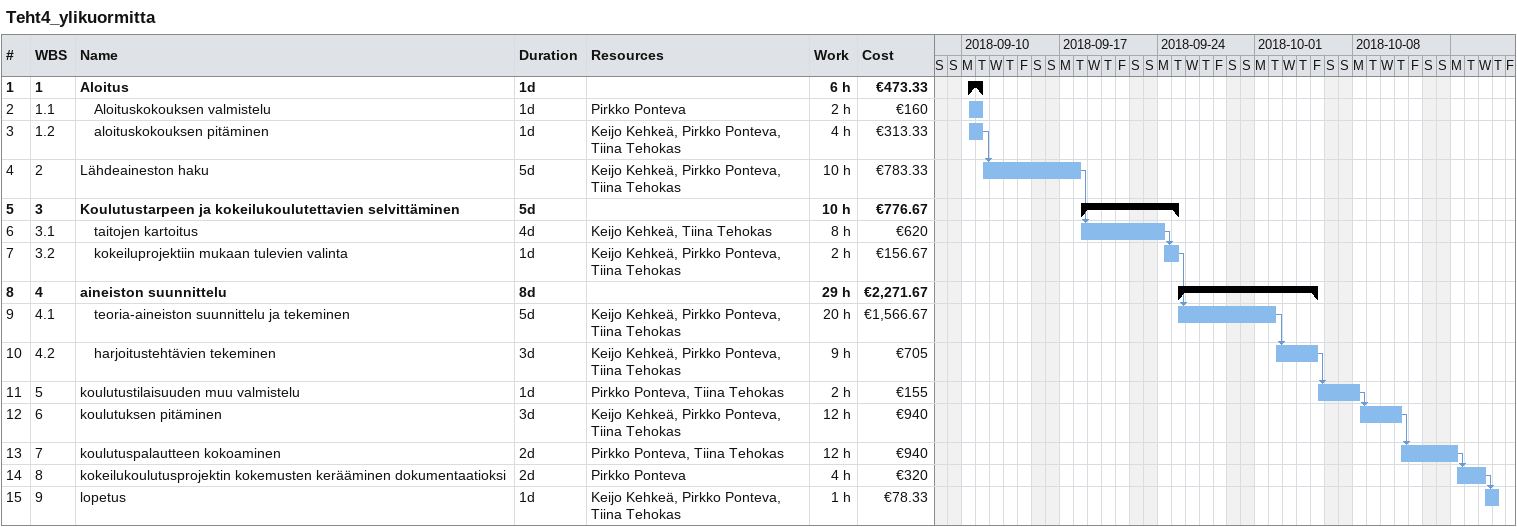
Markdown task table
Teht4_ylikuormitta

| ID | WBS | Task | Duration | Start | Finish | Predecessors | Resources | Work (h) | Cost (€) |
|---|---|---|---|---|---|---|---|---|---|
| 1 | 1 | **Aloitus** | 1d | 2018-09-10 | 2018-09-11 |  |  | 6 | 473.33 |
| 2 | 1.1 | Aloituskokouksen valmistelu | 1d | 2018-09-10 | 2018-09-11 |  | Pirkko Ponteva | 2 | 160 |
| 3 | 1.2 | aloituskokouksen pitäminen | 1d | 2018-09-10 | 2018-09-11 |  | Keijo Kehkeä, Pirkko Ponteva, Tiina Tehokas | 4 | 313.33 |
| 4 | 2 | Lähdeaineston haku | 5d | 2018-09-11 | 2018-09-18 | 3 | Keijo Kehkeä, Pirkko Ponteva, Tiina Tehokas | 10 | 783.33 |
| 5 | 3 | **Koulutustarpeen ja kokeilukoulutettavien selvittäminen** | 5d | 2018-09-18 | 2018-09-25 |  |  | 10 | 776.67 |
| 6 | 3.1 | taitojen kartoitus | 4d | 2018-09-18 | 2018-09-24 | 4 | Keijo Kehkeä, Tiina Tehokas | 8 | 620 |
| 7 | 3.2 | kokeiluprojektiin mukaan tulevien valinta | 1d | 2018-09-24 | 2018-09-25 | 6 | Keijo Kehkeä, Pirkko Ponteva, Tiina Tehokas | 2 | 156.67 |
| 8 | 4 | **aineiston suunnittelu** | 8d | 2018-09-25 | 2018-10-05 |  |  | 29 | 2271.67 |
| 9 | 4.1 | teoria-aineiston suunnittelu ja tekeminen | 5d | 2018-09-25 | 2018-10-02 | 7 | Keijo Kehkeä, Pirkko Ponteva, Tiina Tehokas | 20 | 1566.67 |
| 10 | 4.2 | harjoitustehtävien tekeminen | 3d | 2018-10-02 | 2018-10-05 | 9 | Keijo Kehkeä, Pirkko Ponteva, Tiina Tehokas | 9 | 705 |
| 11 | 5 | koulutustilaisuuden muu valmistelu | 1d | 2018-10-05 | 2018-10-08 | 10 | Pirkko Ponteva, Tiina Tehokas | 2 | 155 |
| 12 | 6 | koulutuksen pitäminen | 3d | 2018-10-08 | 2018-10-11 | 11 | Keijo Kehkeä, Pirkko Ponteva, Tiina Tehokas | 12 | 940 |
| 13 | 7 | koulutuspalautteen kokoaminen | 2d | 2018-10-11 | 2018-10-15 | 12 | Pirkko Ponteva, Tiina Tehokas | 12 | 940 |
| 14 | 8 | kokeilukoulutusprojektin kokemusten kerääminen dokumentaatioksi | 2d | 2018-10-15 | 2018-10-17 | 13 | Pirkko Ponteva | 4 | 320 |
| 15 | 9 | lopetus | 1d | 2018-10-17 | 2018-10-18 | 14 | Keijo Kehkeä, Pirkko Ponteva, Tiina Tehokas | 1 | 78.33 |
